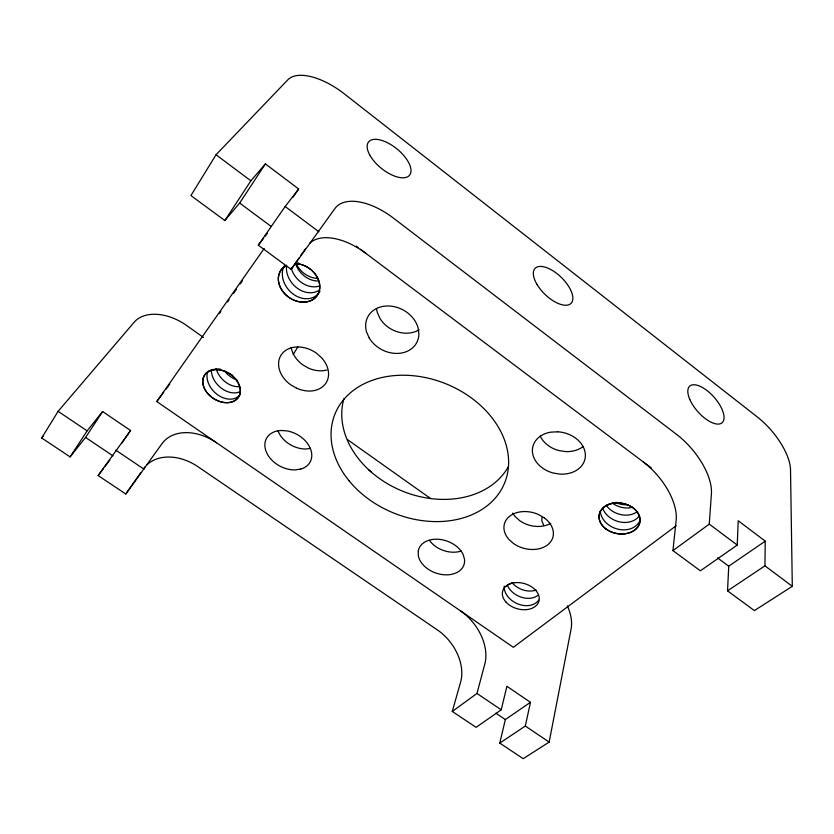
<?xml version="1.0" encoding="UTF-8"?>
<svg xmlns="http://www.w3.org/2000/svg" width="834" height="834" viewBox="0 0 834 834"><rect width="100%" height="100%" fill="white"/><g stroke="black" fill="none" stroke-linecap="round" stroke-linejoin="round"><path stroke-width="1.25" d="M765.237 541.141L728.728 566.203L727.54 590.837L754.384 610.603L792.3 586.312L764.945 565.827L765.237 541.141L738.215 520.75L737.235 545.071L700.362 570.81L672.934 550.607L676.155 520.197A50.593 26.229 50 0 0 643.129 461.817M541.964 517.507L541.85 520.77L543.549 525.013M672.934 550.607L709.265 524.127L711.412 493.718A52.01 25.395 49.6 0 0 676.614 434.431L393.502 218.164A55.388 29.013 39.6 0 0 334.715 208.813L291.149 269.382L258.29 245.175L285.165 206.509L298.676 189.005L265.41 163.891L250.857 180.811L224.846 220.541L190.923 195.552L216.048 154.749L287.886 79.751A52.062 24.301 37.3 0 1 344.286 93.825L757.418 417.052A46.85 20.287 49.8 0 1 790.517 469.823L792.3 586.312M146.513 465.236A44.139 32.776 35.3 0 1 197.825 466.633L437.516 630.014A41.971 29.461 53.5 0 1 460.629 682.035L452.278 711.454L476.11 727.331L501.224 709.807L506.905 686.299L530.466 702.311L505.341 719.565L499.785 743.094L523.21 758.7L549.147 742.083L571.102 628.982A39.344 24.269 52.8 0 0 567.37 605.859M499.785 743.094L525.316 726.028L530.466 702.311M452.278 711.454L476.965 693.461L484.856 663.843A42.93 29.263 53 0 0 460.712 611.03M121.754 443.177L130.563 430.521L102.613 411.527L85.568 437.454L70.087 456.896L41.7 437.986L58.119 411.318L134.211 322.174A43.045 28.168 32.9 0 1 186.524 325.437L203.496 337.478M293.182 354.513L297.874 346.902M70.087 456.896L87.132 430.865L102.613 411.527M224.846 220.541L239.66 203.058L265.41 163.891M216.611 442.791A45.203 32.641 36 0 0 161.9 443.824L125.798 493.999L98.151 475.588L130.563 430.521M291.149 269.382L299.312 257.623M300.803 255.475L305.254 249.064M292.776 197.481L298.676 189.005M676.166 525.754L513.348 647.309L156.782 401.55L264.232 248.417M219.373 313.626L220.864 311.499M227.567 301.96L229.058 299.833M233.53 293.474L236.512 289.231M240.234 283.925L242.465 280.745M125.798 493.999L140.738 472.784M156.782 401.55L163.672 392.293M165.976 389.207L169.802 384.057M98.151 475.588L103.593 468.312M105.157 466.237L109.817 460.003M258.29 245.175L263.669 238.17M265.202 236.168L267.506 233.166M41.7 437.986L43.368 436.015M727.54 590.837L764.945 565.827M310.561 448.338L306.422 448.994A24.228 17.9 28.4 0 1 277.951 430.657M85.568 437.454L112.934 455.844M495.855 713.195L505.341 719.565M58.119 411.318L87.132 430.865M115.811 450.183L144.053 469.208M476.965 693.461L501.224 709.807M525.316 726.028L549.147 742.083M347.83 439.841L430.615 498.544M239.66 203.058L271.102 226.41M717.511 557.883L728.728 566.203M216.048 154.749L250.857 180.811M285.165 206.509L318.859 231.748M709.265 524.127L737.235 545.071M356.285 246.155L358.359 247.719M360.434 249.272L651.344 467.989M294.923 263.575A22.111 17.702 35.2 0 1 319.495 290.044A22.111 17.702 35.2 0 1 288.303 296.925A22.111 17.702 35.2 0 1 286.552 265.452A22.111 17.702 35.2 0 0 288.262 296.894A22.111 17.702 35.2 0 0 319.495 290.044A22.111 17.702 35.2 0 0 294.965 263.607M461.202 551.066A23.373 16.857 19.2 0 1 429.374 540.276M550.701 523.356A24.551 18.317 14.9 0 1 519.613 520.583L515.256 516.663A24.551 18.317 14.9 0 1 512.67 513.066M583.122 446.597A26.104 20.652 13.2 0 1 565.233 451.559L558.613 450.475A26.104 20.652 13.2 0 1 540.224 436.015M419.148 329.784A26.928 22.289 28 0 1 379.762 318.067L377.229 312.177A26.928 22.289 28 0 1 376.499 308.528M508.396 466.644A89.332 69.17 22.1 0 1 401.821 490.851A89.332 69.17 22.1 0 1 343.931 398.662M326.855 370.025A25.781 20.12 31 0 1 308.507 368.128L302.752 364.823A25.781 20.12 31 0 1 291.222 347.517M232.717 375.394A19.609 14.637 33.4 0 1 229.454 373.434M204.914 374.664A20.412 14.668 21.7 0 1 211.732 369.952M212.837 369.629A20.412 14.668 21.7 0 1 220.239 369.066M240.056 394.701A20.256 14.835 44.6 0 1 217.914 394.982A20.256 14.835 44.6 0 1 207.562 372.037M236.95 379.835A19.808 14.731 45.2 0 1 224.794 371.359M239.587 386.684A19.953 14.762 45 0 1 216.173 368.576M240.432 391.5A20.11 14.803 44.8 0 1 221.604 388.383A20.11 14.803 44.8 0 1 211.315 370.108M538.639 600.157A18.921 12.208 5.9 0 1 536.147 602.742A18.942 13.938 26.1 0 1 515.558 602.878A18.942 13.938 26.1 0 1 504.216 586.125M506.175 586.062A18.921 12.208 5.9 0 1 513.921 582.591M536.137 589.992A18.661 13.886 26 0 1 512.118 582.757M537.867 595.372A18.796 13.917 26.1 0 1 507.322 585.301M628.158 504.737A20.037 15.2 9.7 0 1 615.596 502.558M640.231 519.624A20.798 14.314 1.2 0 1 635.456 526.191A20.767 16.357 20.8 0 1 613.772 527.807A20.767 16.357 20.8 0 1 600.292 511.284M603.92 507.187A20.798 14.314 1.2 0 1 617.118 502.349M632.474 507.291A20.266 16.211 20.5 0 1 612.886 503.507M639.542 515.714A20.642 14.282 1 0 1 636.551 518.769A20.6 16.315 20.7 0 1 602.659 508.386M637.624 511.451A20.433 16.263 20.6 0 1 606.245 505.362M318.088 278.462A21.392 17.451 36.1 0 1 296.028 263.064M319.985 291.17A22.226 17.66 22.3 0 1 318.713 293.109A22.226 17.702 48.3 0 1 292.557 293.599A22.226 17.702 48.3 0 1 284.092 266.088M281.152 269.966A22.226 17.66 22.3 0 1 286.667 265.285M296.518 262.981A22.226 17.66 22.3 0 1 298.801 263.085M317.702 281.006A21.705 17.493 49.2 0 1 295.403 263.2M318.724 286.218A21.872 17.566 48.9 0 1 291.16 267.839M319.161 290.222A22.049 17.639 48.6 0 1 297.686 288.491A22.049 17.639 48.6 0 1 286.427 267.36M310.092 242.913A53.772 29.857 39.2 0 1 365.824 253.327M143.729 468.541A44.139 32.776 35.3 0 1 145.043 466.832M368.67 469.876A20.923 13.855 43.9 0 1 371.203 471.867M418.303 550.836L418.251 555.35A23.925 16.93 19.3 0 0 443.897 574.751A23.925 16.93 19.3 0 0 464.486 559.134L463.099 554.454A23.925 16.93 19.3 0 0 438.757 539.296A23.925 16.93 19.3 0 0 418.303 550.836M300.751 469.073L295.236 469.907A24.811 18.004 28.2 0 1 265.942 451.006A24.811 18.004 28.2 0 1 281.068 430.48L287.167 430.917A24.811 18.004 28.2 0 1 310.707 449.432A24.811 18.004 28.2 0 1 300.751 469.073M557.612 431.793L550.721 432.158A26.782 20.85 13.5 0 0 532.415 451.486A26.782 20.85 13.5 0 0 553.036 472.982L559.833 474.108A26.782 20.85 13.5 0 0 585.353 454.509A26.782 20.85 13.5 0 0 557.612 431.793M296.706 388.258L290.795 384.881A26.448 20.287 30.6 0 1 282.142 353.626A26.448 20.287 30.6 0 1 316.534 353.262L321.684 357.859A26.448 20.287 30.6 0 1 324.947 384.432A26.448 20.287 30.6 0 1 296.706 388.258M544.06 517.726L538.441 514.495A25.145 18.431 15.2 0 0 509.167 516.621A25.145 18.431 15.2 0 0 508.959 539.473L513.431 543.445A25.145 18.431 15.2 0 0 548.105 544.466A25.145 18.431 15.2 0 0 544.06 517.726M369.212 337.968L366.574 331.984A27.647 22.539 27.7 0 1 385.673 306.057A27.647 22.539 27.7 0 1 418.157 328.064L418.897 334.288A27.647 22.539 27.7 0 1 398.829 353.366A27.647 22.539 27.7 0 1 369.212 337.968M605.891 528.892A20.662 15.356 10.3 0 0 639.615 523.158A20.662 15.356 10.3 0 0 613.063 503.225A20.662 15.356 10.3 0 0 605.891 528.892A20.662 15.356 10.3 0 0 639.657 523.179A20.662 15.356 10.3 0 0 613.094 503.256A20.662 15.356 10.3 0 0 605.932 528.912M505.946 602.023A18.807 13.083 15.5 0 0 537.732 603.816A18.807 13.083 15.5 0 0 518.748 582.622A18.807 13.083 15.5 0 0 505.946 602.023M205.445 390.375A20.224 14.762 32.9 0 0 237.961 397.849A20.224 14.762 32.9 0 0 221.166 370.16A20.224 14.762 32.9 0 0 205.487 390.395A20.224 14.762 32.9 0 0 237.992 397.881A20.224 14.762 32.9 0 0 221.125 370.129A20.224 14.762 32.9 0 0 205.445 390.375M349.144 480.884A91.563 69.691 22.1 0 0 501.714 488.985A91.563 69.691 22.1 0 0 408.639 375.383A91.563 69.691 22.1 0 0 349.144 480.884M369.671 154.863A26.396 12.458 39.1 0 0 407.638 176.777A26.396 12.458 39.1 0 0 389.926 144.053A26.396 12.458 39.1 0 0 369.671 154.863M536.877 284.196A25.072 11.77 44.2 0 0 570.988 303.399A25.072 11.77 44.2 0 0 551.43 269.903A25.072 11.77 44.2 0 0 536.877 284.196M689.812 399.476A24.447 10.884 48.5 0 0 721.181 423.391A24.447 10.884 48.5 0 0 706.805 390.395A24.447 10.884 48.5 0 0 689.812 399.476"/></g></svg>
